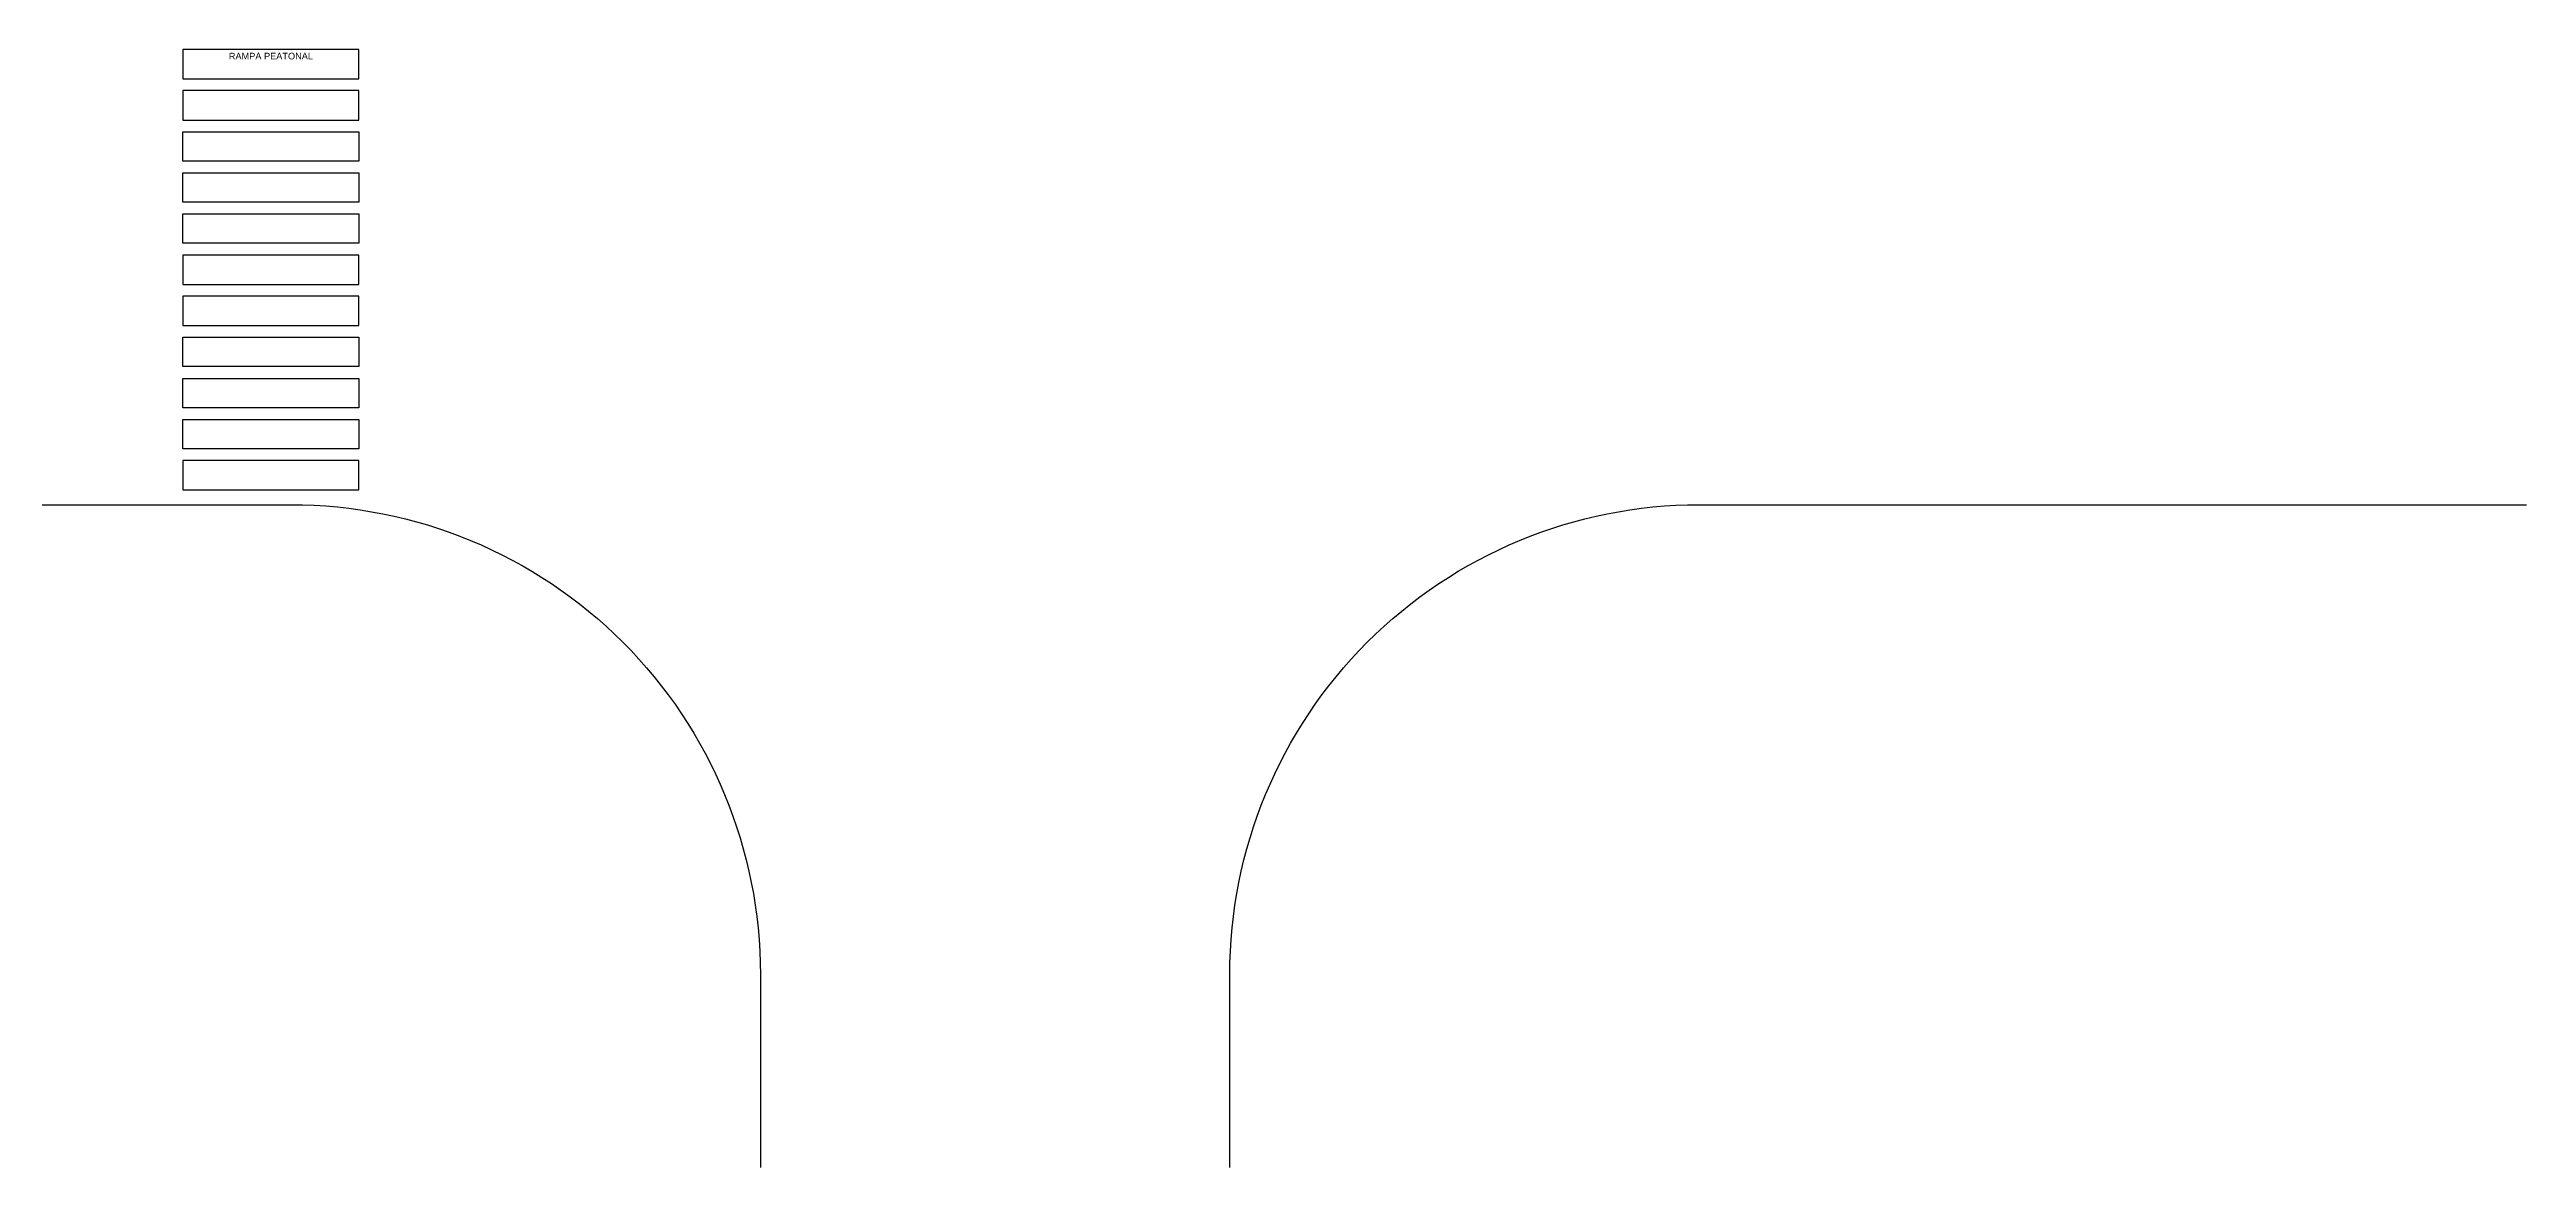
# Model space of a CAD drawing. Header units: inches. Extents: x -309 to 190, y -1585 to -1350.
# Drawn here: x -177.27 to -135.06, y -1442.7 to -1423.66 of the extents above; entities that cross this region are included whole.
import ezdxf

# ---------------------------------------------------------------- set-up
doc = ezdxf.new("R2010")
doc.units = ezdxf.units.IN
doc.header["$MEASUREMENT"] = 0
doc.layers.get('0').update_dxf_attribs({"color": 9, "linetype": 'CONTINUOUS'})
doc.layers.add('02', color=9, linetype='CONTINUOUS')
doc.layers.add('CARP', color=9, linetype='CONTINUOUS')
doc.styles.get("Standard").update_dxf_attribs({"font": 'arial.ttf'})

msp = doc.modelspace()

# ---------------------------------------------------------------- linework, layer by layer
for points in [[(-174.997, -1423.656), (-174.997, -1424.156), (-171.997, -1424.156), (-171.997, -1423.656)], [(-174.997, -1424.356), (-174.997, -1424.856), (-171.997, -1424.856), (-171.997, -1424.356)], [(-174.997, -1425.556), (-174.997, -1425.056), (-171.997, -1425.056), (-171.997, -1425.556)], [(-174.997, -1426.256), (-174.997, -1425.756), (-171.997, -1425.756), (-171.997, -1426.256)], [(-174.997, -1426.956), (-174.997, -1426.456), (-171.997, -1426.456), (-171.997, -1426.956)], [(-174.997, -1427.156), (-174.997, -1427.656), (-171.997, -1427.656), (-171.997, -1427.156)], [(-174.997, -1427.856), (-174.997, -1428.356), (-171.997, -1428.356), (-171.997, -1427.856)], [(-174.997, -1429.056), (-174.997, -1428.556), (-171.997, -1428.556), (-171.997, -1429.056)], [(-174.997, -1429.756), (-174.997, -1429.256), (-171.997, -1429.256), (-171.997, -1429.756)], [(-174.997, -1430.456), (-174.997, -1429.956), (-171.997, -1429.956), (-171.997, -1430.456)], [(-174.997, -1430.656), (-174.997, -1431.156), (-171.997, -1431.156), (-171.997, -1430.656)]]:
    msp.add_lwpolyline(points, close=True)
at = {"layer": 'CARP'}
for points in [[(-273.154, -1442.696), (-273.154, -1439.408, -0.414214), (-265.154, -1431.408), (-173.154, -1431.408, -0.414214), (-165.154, -1439.408), (-165.154, -1442.696)], [(-157.154, -1442.696), (-157.154, -1439.408, -0.414214), (-149.154, -1431.408), (-135.057, -1431.408)]]:
    msp.add_lwpolyline(points, format="xyb", dxfattribs=at)

# ---------------------------------------------------------------- texts
at = {"layer": '02'}
msp.add_text('RAMPA PEATONAL', height=0.112, rotation=0.0381, dxfattribs=at).set_placement((-174.213, -1423.824))

doc.saveas('drawing.dxf')
